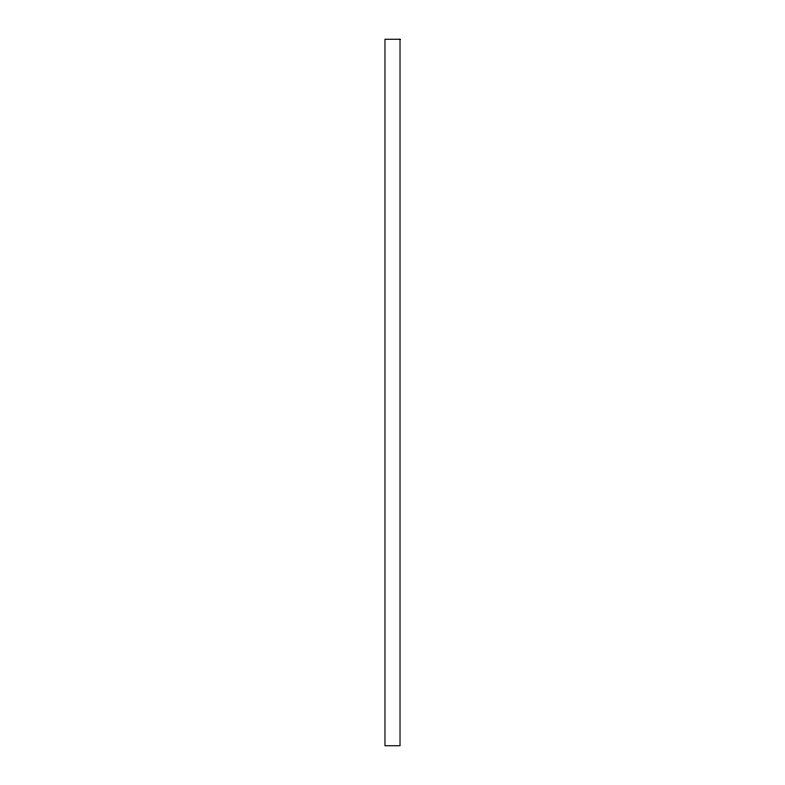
<?xml version="1.0" encoding="UTF-8"?>
<svg xmlns="http://www.w3.org/2000/svg" width="785" height="785" viewBox="0 0 785 785"><rect width="100%" height="100%" fill="white"/><g stroke="black" fill="none" stroke-linecap="round" stroke-linejoin="round"><path stroke-width="1.18" d="M400.026 39.25L384.974 39.25L384.974 745.75L400.026 745.75L400.026 39.25"/></g></svg>
